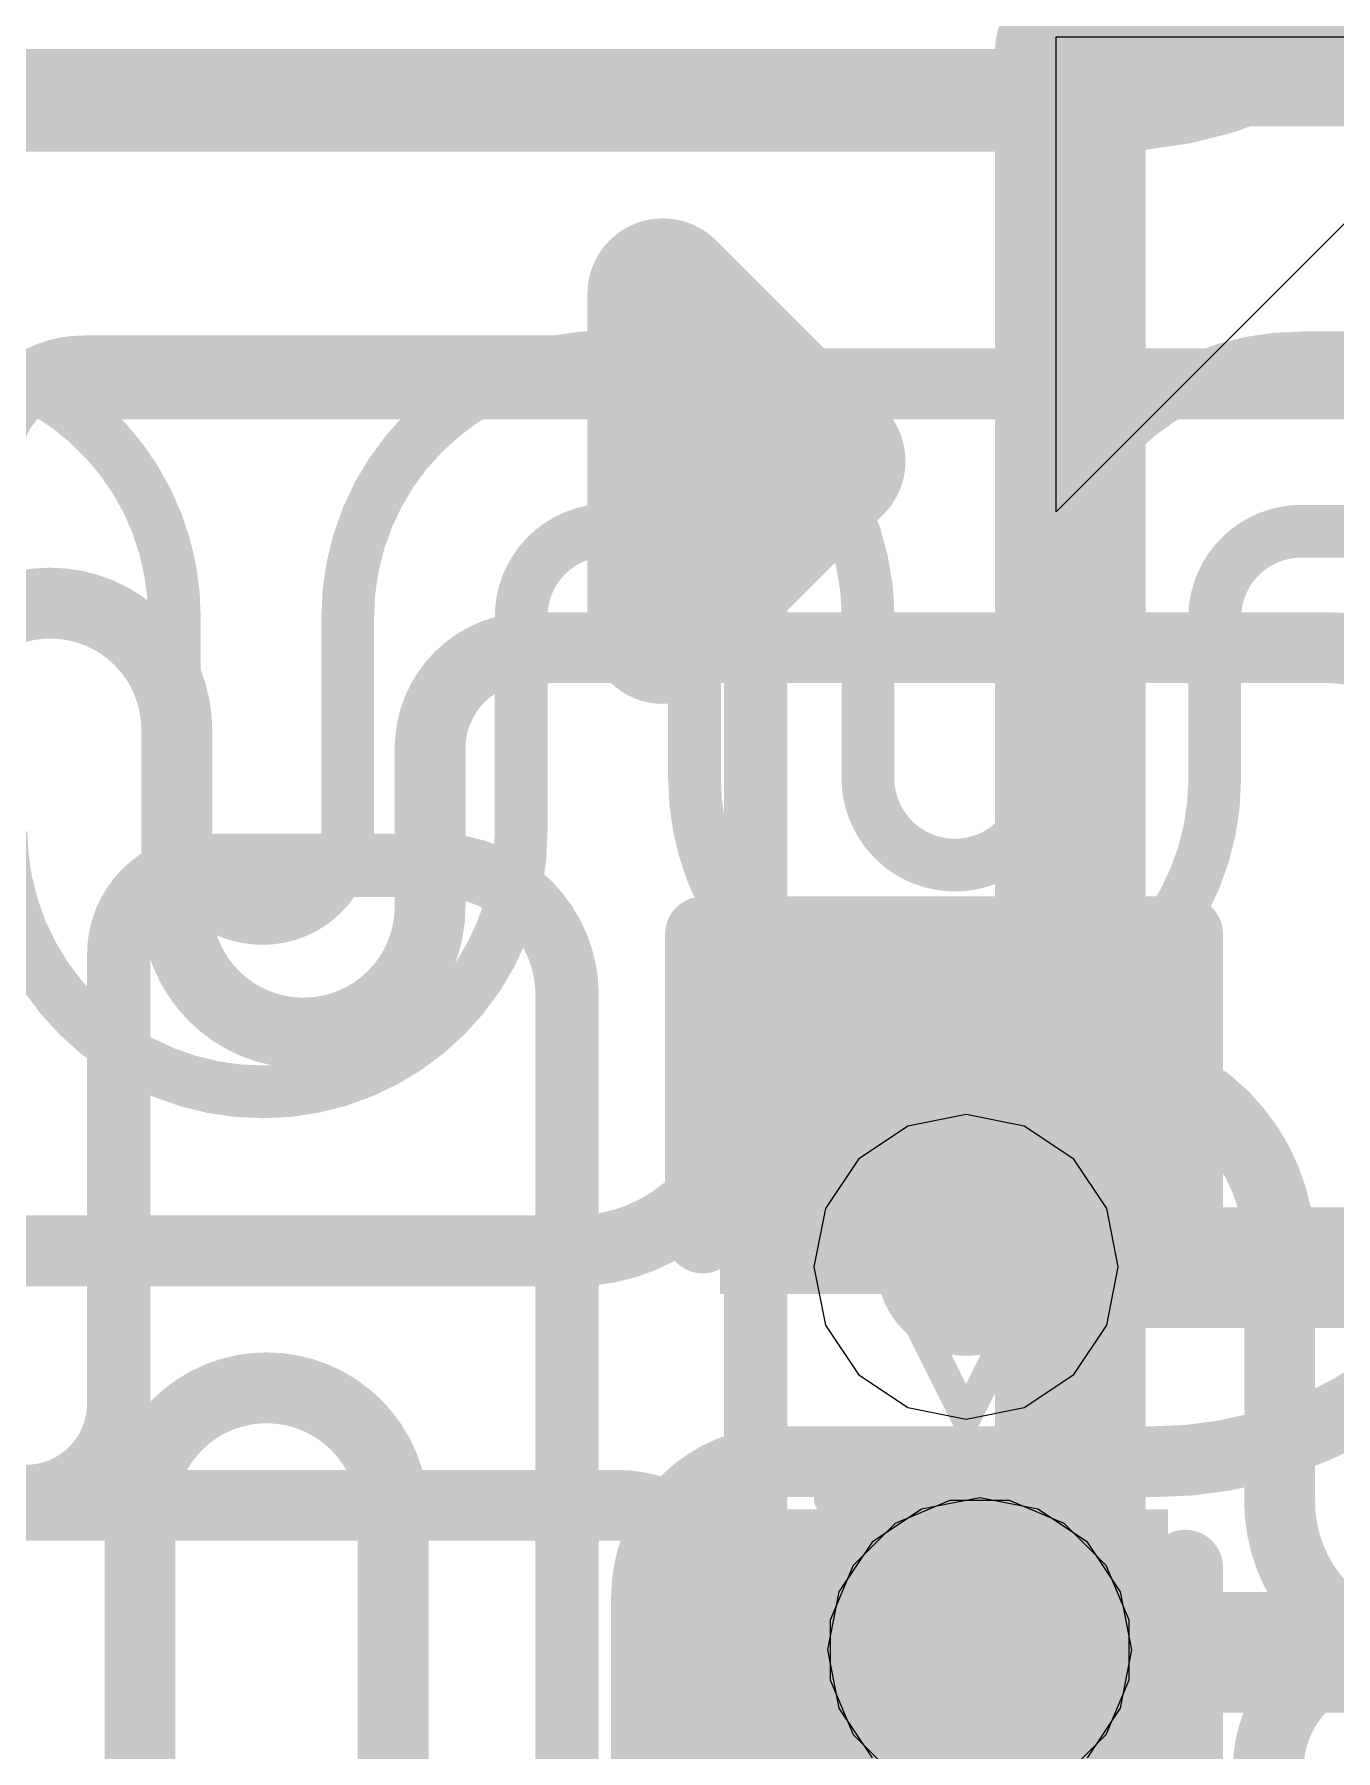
# Model space of a CAD drawing. Header units: inches. Extents: x -6 to 283, y -12 to 154.
# Drawn here: x 66.98 to 69.173, y 13.446 to 16.337 of the extents above; entities that cross this region are included whole.
import ezdxf

# ---------------------------------------------------------------- set-up
doc = ezdxf.new("R2010")
doc.units = ezdxf.units.IN
for name, color, linetype in [('Bottom Layer', 5, 'Continuous'), ('Bottom Overlay', 54, 'Continuous'), ('Bottom Paste', 16, 'Continuous'), ('Bottom Solder', 6, 'Continuous'), ('Drill Drawing', 1, 'Continuous'), ('GND-1', 16, 'Continuous'), ('GND-2', 90, 'Continuous'), ('GND-3', 216, 'Continuous'), ('GND-4', 54, 'Continuous'), ('PWR-1', 156, 'Continuous'), ('PWR-2', 130, 'Continuous'), ('Signal L1', 76, 'Continuous'), ('Signal L2', 6, 'Continuous'), ('Top Layer', 1, 'Continuous'), ('Top Overlay', 2, 'Continuous'), ('Via Holes', 16, 'Continuous')]:
    doc.layers.add(name, color=color, linetype=linetype)

# ---------------------------------------------------------------- blocks, each defined once
blk = doc.blocks.new('C___0402_B_23')
at = {"layer": 'Bottom Layer'}
for points in [[(-0.2413, 0.3175), (-0.2412999999999999, -0.3175), (-0.6985, -0.3175), (-0.6985, 0.3175)], [(0.6985, 0.3175), (0.6985, -0.3175), (0.2413, -0.3175), (0.2412999999999999, 0.3175)]]:
    blk.add_hatch(color=5, dxfattribs=at).paths.add_polyline_path(points)
at = {"layer": 'Bottom Paste'}
for points in [[(-0.2413, 0.3175), (-0.2412999999999999, -0.3175), (-0.6985, -0.3175), (-0.6985, 0.3175)], [(0.6985, 0.3175), (0.6985, -0.3175), (0.2413, -0.3175), (0.2412999999999999, 0.3175)]]:
    blk.add_hatch(color=16, dxfattribs=at).paths.add_polyline_path(points)
at = {"layer": 'Bottom Solder'}
for points in [[(-0.18130012, 0.37749988), (-0.18130012, -0.37749988), (-0.7584998799999999, -0.37749988), (-0.7584998799999999, 0.37749988)], [(0.7584998799999999, 0.37749988), (0.7584998799999999, -0.37749988), (0.18130012, -0.37749988), (0.18130012, 0.37749988)]]:
    blk.add_hatch(color=6, dxfattribs=at).paths.add_polyline_path(points)
at = {"layer": 'Bottom Overlay'}
for points in [[(-0.7874, -0.4064, 0.127, 0.127, 0), (-0.7874, 0.4064, 0.127, 0.127, 0)], [(-0.2794, 0.4064, 0.127, 0.127, 0), (-0.7874, 0.4064, 0.127, 0.127, 0)], [(0.7874, 0.4064, 0.127, 0.127, 0), (0.2794, 0.4064, 0.127, 0.127, 0)], [(0.7874, -0.4064, 0.127, 0.127, 0), (0.7874, 0.4064, 0.127, 0.127, 0)], [(-0.2794, -0.4064, 0.127, 0.127, 0), (-0.7874, -0.4064, 0.127, 0.127, 0)], [(0.7874, -0.4064, 0.127, 0.127, 0), (0.2794, -0.4064, 0.127, 0.127, 0)]]:
    blk.add_lwpolyline(points, format="xyseb", dxfattribs=at)
for points in [[(-0.8191499999999999, 0.4064, 0.0635, 0.0635, 1), (-0.7556499999999999, 0.4064, 0.0635, 0.0635, 1)], [(-0.8191499999999999, 0.4064, 0.0635, 0.0635, 1), (-0.7556499999999999, 0.4064, 0.0635, 0.0635, 1)], [(-0.31115, 0.4064, 0.0635, 0.0635, 1), (-0.24765, 0.4064, 0.0635, 0.0635, 1)], [(0.24765, 0.4064, 0.0635, 0.0635, 1), (0.31115, 0.4064, 0.0635, 0.0635, 1)], [(0.7556499999999999, 0.4064, 0.0635, 0.0635, 1), (0.8191499999999999, 0.4064, 0.0635, 0.0635, 1)], [(0.7556499999999999, 0.4064, 0.0635, 0.0635, 1), (0.8191499999999999, 0.4064, 0.0635, 0.0635, 1)], [(-0.8191499999999999, -0.4064, 0.0635, 0.0635, 1), (-0.7556499999999999, -0.4064, 0.0635, 0.0635, 1)], [(-0.8191499999999999, -0.4064, 0.0635, 0.0635, 1), (-0.7556499999999999, -0.4064, 0.0635, 0.0635, 1)], [(-0.31115, -0.4064, 0.0635, 0.0635, 1), (-0.24765, -0.4064, 0.0635, 0.0635, 1)], [(0.24765, -0.4064, 0.0635, 0.0635, 1), (0.31115, -0.4064, 0.0635, 0.0635, 1)], [(0.7556499999999999, -0.4064, 0.0635, 0.0635, 1), (0.8191499999999999, -0.4064, 0.0635, 0.0635, 1)], [(0.7556499999999999, -0.4064, 0.0635, 0.0635, 1), (0.8191499999999999, -0.4064, 0.0635, 0.0635, 1)]]:
    blk.add_lwpolyline(points, format="xyseb", close=True, dxfattribs=at)
blk = doc.blocks.new('200_WFBGA__10_15__51')
at = {"layer": 'Top Overlay'}
for p, q in [((-5.099989799999999, 6.7999864), (-5.099989799999999, 7.599984799999999)), ((-5.099989799999999, 7.599984799999999), (-4.2999914, 7.599984799999999)), ((-4.2999914, 7.599984799999999), (-5.099989799999999, 6.7999864)), ((-5.099989799999999, 6.7999864), (-5.099989799999999, 6.7999864))]:
    blk.add_line(p, q, dxfattribs=at)
for points in [[(-5.07619, -7.576185, 0.254, 0.254, 0), (-5.07619, 7.576185, 0.254, 0.254, 0)], [(-5.07619, 7.576185, 0.254, 0.254, 0), (5.07619, 7.576185, 0.254, 0.254, 0)], [(-5.76276216, 7.16709006, 0.254, 0.254, 0), (-5.4808628, 6.885188159999999, 0.254, 0.254, 0)], [(-5.76276216, 6.603288799999999, 0.254, 0.254, 0), (-5.4808628, 6.885188159999999, 0.254, 0.254, 0)]]:
    blk.add_lwpolyline(points, format="xyseb", dxfattribs=at)
for points in [[(-5.13969, 7.576185, 0.127, 0.127, 1), (-5.01269, 7.576185, 0.127, 0.127, 1)], [(-5.13969, 7.576185, 0.127, 0.127, 1), (-5.01269, 7.576185, 0.127, 0.127, 1)], [(-5.82626216, 7.16709006, 0.127, 0.127, 1), (-5.69926216, 7.16709006, 0.127, 0.127, 1)], [(-5.5443628, 6.885188159999999, 0.127, 0.127, 1), (-5.417362799999999, 6.885188159999999, 0.127, 0.127, 1)], [(-5.5443628, 6.885188159999999, 0.127, 0.127, 1), (-5.417362799999999, 6.885188159999999, 0.127, 0.127, 1)], [(-5.82626216, 6.603288799999999, 0.127, 0.127, 1), (-5.69926216, 6.603288799999999, 0.127, 0.127, 1)]]:
    blk.add_lwpolyline(points, format="xyseb", close=True, dxfattribs=at)

msp = doc.modelspace()

# ---------------------------------------------------------------- hatches: boundary and pattern name
at = {"layer": 'Bottom Layer'}
h = msp.add_hatch(color=5, dxfattribs=at)
edge = h.paths.add_edge_path()
edge.add_arc((68.54984511999999, 14.26123132), 0.1499997, 0, 360)
h = msp.add_hatch(color=5, dxfattribs=at)
edge = h.paths.add_edge_path()
edge.add_arc((68.57284481999999, 13.61579192), 0.1499997, 0, 360)
at = {"layer": 'GND-1'}
h = msp.add_hatch(color=16, dxfattribs=at)
edge = h.paths.add_edge_path()
edge.add_arc((68.54984511999999, 14.26123132), 0.1499997, 0, 360)
h = msp.add_hatch(color=16, dxfattribs=at)
edge = h.paths.add_edge_path()
edge.add_arc((68.57284481999999, 13.61579192), 0.1499997, 0, 360)
at = {"layer": 'GND-2'}
h = msp.add_hatch(color=90, dxfattribs=at)
edge = h.paths.add_edge_path()
edge.add_arc((68.54984511999999, 14.26123132), 0.1499997, 0, 360)
h = msp.add_hatch(color=90, dxfattribs=at)
edge = h.paths.add_edge_path()
edge.add_arc((68.57284481999999, 13.61579192), 0.1499997, 0, 360)
at = {"layer": 'GND-3'}
h = msp.add_hatch(color=216, dxfattribs=at)
edge = h.paths.add_edge_path()
edge.add_arc((68.54984511999999, 14.26123132), 0.1499997, 0, 360)
h = msp.add_hatch(color=216, dxfattribs=at)
edge = h.paths.add_edge_path()
edge.add_arc((68.57284481999999, 13.61579192), 0.1499997, 0, 360)
at = {"layer": 'GND-4'}
h = msp.add_hatch(color=54, dxfattribs=at)
edge = h.paths.add_edge_path()
edge.add_arc((68.54984511999999, 14.26123132), 0.1499997, 0, 360)
h = msp.add_hatch(color=54, dxfattribs=at)
edge = h.paths.add_edge_path()
edge.add_arc((68.57284481999999, 13.61579192), 0.1499997, 0, 360)
at = {"layer": 'PWR-1'}
h = msp.add_hatch(color=156, dxfattribs=at)
edge = h.paths.add_edge_path()
edge.add_arc((68.54984511999999, 14.26123132), 0.1499997, 0, 360)
h = msp.add_hatch(color=156, dxfattribs=at)
edge = h.paths.add_edge_path()
edge.add_arc((68.57284481999999, 13.61579192), 0.1499997, 0, 360)
at = {"layer": 'PWR-2'}
h = msp.add_hatch(color=130, dxfattribs=at)
edge = h.paths.add_edge_path()
edge.add_arc((68.54984511999999, 14.26123132), 0.1499997, 0, 360)
h = msp.add_hatch(color=130, dxfattribs=at)
edge = h.paths.add_edge_path()
edge.add_arc((68.57284481999999, 13.61579192), 0.1499997, 0, 360)
at = {"layer": 'Signal L1'}
h = msp.add_hatch(color=76, dxfattribs=at)
edge = h.paths.add_edge_path()
edge.add_arc((68.54984511999999, 14.26123132), 0.1499997, 0, 360)
h = msp.add_hatch(color=76, dxfattribs=at)
edge = h.paths.add_edge_path()
edge.add_arc((68.57284481999999, 13.61579192), 0.1499997, 0, 360)
at = {"layer": 'Signal L2'}
h = msp.add_hatch(color=6, dxfattribs=at)
edge = h.paths.add_edge_path()
edge.add_arc((68.54984511999999, 14.26123132), 0.1499997, 0, 360)
h = msp.add_hatch(color=6, dxfattribs=at)
edge = h.paths.add_edge_path()
edge.add_arc((68.57284481999999, 13.61579192), 0.1499997, 0, 360)
at = {"layer": 'Top Layer'}
h = msp.add_hatch(color=1, dxfattribs=at)
edge = h.paths.add_edge_path()
edge.add_arc((68.54984511999999, 14.26123132), 0.1499997, 0, 360)
h = msp.add_hatch(color=1, dxfattribs=at)
edge = h.paths.add_edge_path()
edge.add_arc((68.57284481999999, 13.61579192), 0.1499997, 0, 360)
at = {"layer": 'Via Holes'}
h = msp.add_hatch(color=7, dxfattribs=at)
edge = h.paths.add_edge_path()
edge.add_arc((68.54984511999999, 14.26123132), 0.07499858, 0, 360)
h = msp.add_hatch(color=7, dxfattribs=at)
edge = h.paths.add_edge_path()
edge.add_arc((68.57284481999999, 13.61579192), 0.07499858, 0, 360)

# ---------------------------------------------------------------- linework, layer by layer
at = {"layer": 'Drill Drawing'}
for points in [[(68.29584512, 14.51523132, 0.0508, 0.0508, 0), (68.80384511999999, 14.51523132, 0.0508, 0.0508, 0)], [(68.29584512, 14.51523132, 0.0508, 0.0508, 0), (68.54984511999999, 14.00723132, 0.0508, 0.0508, 0)], [(68.54984511999999, 14.00723132, 0.0508, 0.0508, 0), (68.80384511999999, 14.51523132, 0.0508, 0.0508, 0)], [(68.31884482, 13.86979192, 0.0508, 0.0508, 0), (68.82684481999999, 13.86979192, 0.0508, 0.0508, 0)], [(68.31884482, 13.86979192, 0.0508, 0.0508, 0), (68.57284481999999, 13.36179192, 0.0508, 0.0508, 0)], [(68.57284481999999, 13.36179192, 0.0508, 0.0508, 0), (68.82684481999999, 13.86979192, 0.0508, 0.0508, 0)]]:
    msp.add_lwpolyline(points, format="xyseb", dxfattribs=at)
for points in [[(68.28314511999999, 14.51523132, 0.0254, 0.0254, 1), (68.30854512, 14.51523132, 0.0254, 0.0254, 1)], [(68.28314511999999, 14.51523132, 0.0254, 0.0254, 1), (68.30854512, 14.51523132, 0.0254, 0.0254, 1)], [(68.79114512, 14.51523132, 0.0254, 0.0254, 1), (68.81654512, 14.51523132, 0.0254, 0.0254, 1)], [(68.79114512, 14.51523132, 0.0254, 0.0254, 1), (68.81654512, 14.51523132, 0.0254, 0.0254, 1)], [(68.53714511999999, 14.00723132, 0.0254, 0.0254, 1), (68.56254512, 14.00723132, 0.0254, 0.0254, 1)], [(68.53714511999999, 14.00723132, 0.0254, 0.0254, 1), (68.56254512, 14.00723132, 0.0254, 0.0254, 1)], [(68.30614481999999, 13.86979192, 0.0254, 0.0254, 1), (68.33154482, 13.86979192, 0.0254, 0.0254, 1)], [(68.30614481999999, 13.86979192, 0.0254, 0.0254, 1), (68.33154482, 13.86979192, 0.0254, 0.0254, 1)], [(68.81414482, 13.86979192, 0.0254, 0.0254, 1), (68.83954482, 13.86979192, 0.0254, 0.0254, 1)], [(68.81414482, 13.86979192, 0.0254, 0.0254, 1), (68.83954482, 13.86979192, 0.0254, 0.0254, 1)]]:
    msp.add_lwpolyline(points, format="xyseb", close=True, dxfattribs=at)
at = {"layer": 'GND-1'}
for p, q in [((68.5227992, 13.86739162), (68.43032542, 13.82908842)), ((68.62289044, 13.86739162), (68.5227992, 13.86739162)), ((68.71536422, 13.82908842), (68.62289044, 13.86739162)), ((68.43032542, 13.82908842), (68.35954832, 13.75831132)), ((68.78614132, 13.75831132), (68.71536422, 13.82908842)), ((68.35954832, 13.75831132), (68.32124512, 13.66583754)), ((68.82444452, 13.66583754), (68.78614132, 13.75831132)), ((68.32124512, 13.66583754), (68.32124512, 13.5657463)), ((68.82444452, 13.5657463), (68.82444452, 13.66583754)), ((68.32124512, 13.5657463), (68.35954832, 13.47327252)), ((68.78614132, 13.47327252), (68.82444452, 13.5657463)), ((68.35954832, 13.47327252), (68.43032542, 13.40249542)), ((68.71536422, 13.40249542), (68.78614132, 13.47327252))]:
    msp.add_line(p, q, dxfattribs=at)
at = {"layer": 'GND-2'}
for p, q in [((68.5227992, 13.86739162), (68.43032542, 13.82908842)), ((68.62289044, 13.86739162), (68.5227992, 13.86739162)), ((68.71536422, 13.82908842), (68.62289044, 13.86739162)), ((68.43032542, 13.82908842), (68.35954832, 13.75831132)), ((68.78614132, 13.75831132), (68.71536422, 13.82908842)), ((68.35954832, 13.75831132), (68.32124512, 13.66583754)), ((68.82444452, 13.66583754), (68.78614132, 13.75831132)), ((68.32124512, 13.66583754), (68.32124512, 13.5657463)), ((68.82444452, 13.5657463), (68.82444452, 13.66583754)), ((68.32124512, 13.5657463), (68.35954832, 13.47327252)), ((68.78614132, 13.47327252), (68.82444452, 13.5657463)), ((68.35954832, 13.47327252), (68.43032542, 13.40249542)), ((68.71536422, 13.40249542), (68.78614132, 13.47327252))]:
    msp.add_line(p, q, dxfattribs=at)
at = {"layer": 'GND-3'}
for p, q in [((68.5227992, 13.86739162), (68.43032542, 13.82908842)), ((68.62289044, 13.86739162), (68.5227992, 13.86739162)), ((68.71536422, 13.82908842), (68.62289044, 13.86739162)), ((68.43032542, 13.82908842), (68.35954832, 13.75831132)), ((68.78614132, 13.75831132), (68.71536422, 13.82908842)), ((68.35954832, 13.75831132), (68.32124512, 13.66583754)), ((68.82444452, 13.66583754), (68.78614132, 13.75831132)), ((68.32124512, 13.66583754), (68.32124512, 13.5657463)), ((68.82444452, 13.5657463), (68.82444452, 13.66583754)), ((68.32124512, 13.5657463), (68.35954832, 13.47327252)), ((68.78614132, 13.47327252), (68.82444452, 13.5657463)), ((68.35954832, 13.47327252), (68.43032542, 13.40249542)), ((68.71536422, 13.40249542), (68.78614132, 13.47327252))]:
    msp.add_line(p, q, dxfattribs=at)
at = {"layer": 'GND-4'}
for p, q in [((68.5227992, 13.86739162), (68.43032542, 13.82908842)), ((68.62289044, 13.86739162), (68.5227992, 13.86739162)), ((68.71536422, 13.82908842), (68.62289044, 13.86739162)), ((68.43032542, 13.82908842), (68.35954832, 13.75831132)), ((68.78614132, 13.75831132), (68.71536422, 13.82908842)), ((68.35954832, 13.75831132), (68.32124512, 13.66583754)), ((68.82444452, 13.66583754), (68.78614132, 13.75831132)), ((68.32124512, 13.66583754), (68.32124512, 13.5657463)), ((68.82444452, 13.5657463), (68.82444452, 13.66583754)), ((68.32124512, 13.5657463), (68.35954832, 13.47327252)), ((68.78614132, 13.47327252), (68.82444452, 13.5657463)), ((68.35954832, 13.47327252), (68.43032542, 13.40249542)), ((68.71536422, 13.40249542), (68.78614132, 13.47327252))]:
    msp.add_line(p, q, dxfattribs=at)
at = {"layer": 'PWR-1'}
for p, q in [((68.54984511999999, 14.51776116), (68.45167665999999, 14.49823364)), ((68.64801358, 14.49823364), (68.54984511999999, 14.51776116)), ((68.45167665999999, 14.49823364), (68.36845102, 14.44262542)), ((68.73123922, 14.44262542), (68.64801358, 14.49823364)), ((68.36845102, 14.44262542), (68.3128428, 14.35939978)), ((68.78684744, 14.35939978), (68.73123922, 14.44262542)), ((68.3128428, 14.35939978), (68.29331528, 14.26123132)), ((68.80637496, 14.26123132), (68.78684744, 14.35939978)), ((68.29331528, 14.26123132), (68.3128428, 14.16306286)), ((68.78684744, 14.16306286), (68.80637496, 14.26123132)), ((68.3128428, 14.16306286), (68.36845102, 14.07983722)), ((68.73123922, 14.07983722), (68.78684744, 14.16306286)), ((68.36845102, 14.07983722), (68.45167665999999, 14.024229)), ((68.64801358, 14.024229), (68.73123922, 14.07983722)), ((68.45167665999999, 14.024229), (68.54984511999999, 14.00470148)), ((68.54984511999999, 14.00470148), (68.64801358, 14.024229)), ((68.47467635999999, 13.85279424), (68.39145072, 13.79718602)), ((68.57284481999999, 13.87232176), (68.47467635999999, 13.85279424)), ((68.67101328, 13.85279424), (68.57284481999999, 13.87232176)), ((68.75423892, 13.79718602), (68.67101328, 13.85279424)), ((68.39145072, 13.79718602), (68.3358425, 13.71396038)), ((68.80984714, 13.71396038), (68.75423892, 13.79718602)), ((68.3358425, 13.71396038), (68.31631498, 13.61579192)), ((68.82937466, 13.61579192), (68.80984714, 13.71396038)), ((68.31631498, 13.61579192), (68.3358425, 13.51762346)), ((68.80984714, 13.51762346), (68.82937466, 13.61579192)), ((68.3358425, 13.51762346), (68.39145072, 13.43439782)), ((68.75423892, 13.43439782), (68.80984714, 13.51762346))]:
    msp.add_line(p, q, dxfattribs=at)
at = {"layer": 'PWR-2'}
for p, q in [((68.54984511999999, 14.51776116), (68.45167665999999, 14.49823364)), ((68.64801358, 14.49823364), (68.54984511999999, 14.51776116)), ((68.45167665999999, 14.49823364), (68.36845102, 14.44262542)), ((68.73123922, 14.44262542), (68.64801358, 14.49823364)), ((68.36845102, 14.44262542), (68.3128428, 14.35939978)), ((68.78684744, 14.35939978), (68.73123922, 14.44262542)), ((68.3128428, 14.35939978), (68.29331528, 14.26123132)), ((68.80637496, 14.26123132), (68.78684744, 14.35939978)), ((68.29331528, 14.26123132), (68.3128428, 14.16306286)), ((68.78684744, 14.16306286), (68.80637496, 14.26123132)), ((68.3128428, 14.16306286), (68.36845102, 14.07983722)), ((68.73123922, 14.07983722), (68.78684744, 14.16306286)), ((68.36845102, 14.07983722), (68.45167665999999, 14.024229)), ((68.64801358, 14.024229), (68.73123922, 14.07983722)), ((68.45167665999999, 14.024229), (68.54984511999999, 14.00470148)), ((68.54984511999999, 14.00470148), (68.64801358, 14.024229))]:
    msp.add_line(p, q, dxfattribs=at)
at = {"layer": 'Signal L1'}
for points in [[(66.7779843, 15.7943677, 0.08889999999999999, 0.08889999999999999, -0.4142135623730951), (67.21613176, 15.35622024, 0.08889999999999999, 0.08889999999999999, 0)], [(67.50822921999999, 15.35622024, 0.08889999999999999, 0.08889999999999999, -0.4142135623730951), (67.94637668, 15.7943677, 0.08889999999999999, 0.08889999999999999, 0)], [(67.94637668, 15.7943677, 0.08889999999999999, 0.08889999999999999, 0), (67.94637922, 15.7943677, 0.08889999999999999, 0.08889999999999999, 0)], [(67.94637922, 15.7943677, 0.08889999999999999, 0.08889999999999999, -0.3794560959771772), (68.38136946, 15.4087195, 0.08889999999999999, 0.08889999999999999, 0)], [(68.68005821999999, 15.40895826, 0.08889999999999999, 0.08889999999999999, -0.3779802838747051), (69.1147716, 15.7923611, 0.08889999999999999, 0.08889999999999999, 0)], [(69.1147716, 15.7923611, 0.08889999999999999, 0.08889999999999999, 0), (69.58513388, 15.7923611, 0.08889999999999999, 0.08889999999999999, 0)], [(67.80032922, 15.35622024, 0.08889999999999999, 0.08889999999999999, -0.4142135623730951), (67.94637668, 15.5022677, 0.08889999999999999, 0.08889999999999999, 0)], [(67.94637668, 15.5022677, 0.08889999999999999, 0.08889999999999999, 0), (67.94637922, 15.5022677, 0.08889999999999999, 0.08889999999999999, 0)], [(67.94637922, 15.5022677, 0.08889999999999999, 0.08889999999999999, -0.3794585934418681), (68.09137512, 15.3737183, 0.08889999999999999, 0.08889999999999999, 0)], [(68.96986967999999, 15.37245846, 0.08889999999999999, 0.08889999999999999, -0.2704348136034744), (69.05937166, 15.48934164, 0.08889999999999999, 0.08889999999999999, 0)], [(69.05937166, 15.48934164, 0.08889999999999999, 0.08889999999999999, -0.09757249841194042), (69.11476905999999, 15.50025602, 0.08889999999999999, 0.08889999999999999, 0)], [(69.11476905999999, 15.50025602, 0.08889999999999999, 0.08889999999999999, 0), (69.23376298, 15.50025602, 0.08889999999999999, 0.08889999999999999, 0)], [(68.38136946, 15.40871696, 0.08889999999999999, 0.08889999999999999, -0.0005651670927285761), (68.38140756, 15.4083893, 0.08889999999999999, 0.08889999999999999, 0)], [(68.38140756, 15.4083893, 0.08889999999999999, 0.08889999999999999, -0.0166281579225757), (68.38362244, 15.38315186, 0.08889999999999999, 0.08889999999999999, 0)], [(68.67777222, 15.38479016, 0.08889999999999999, 0.08889999999999999, -0.01593282063805416), (68.68005314, 15.40895826, 0.08889999999999999, 0.08889999999999999, 0)], [(68.09137258, 15.37371576, 0.08889999999999999, 0.08889999999999999, -0.01810830934603164), (68.0919517, 15.3673048, 0.08889999999999999, 0.08889999999999999, 0)], [(68.09194916, 15.3673048, 0.08889999999999999, 0.08889999999999999, 0), (68.09232254, 15.3604468, 0.08889999999999999, 0.08889999999999999, 0)], [(68.3836199, 15.38314932, 0.08889999999999999, 0.08889999999999999, 0), (68.38389168, 15.3781252, 0.08889999999999999, 0.08889999999999999, 0)], [(68.38389422, 15.3781252, 0.08889999999999999, 0.08889999999999999, -0.01438400683741753), (68.38452414, 15.3562177, 0.08889999999999999, 0.08889999999999999, 0)], [(68.67672574, 15.35612626, 0.08889999999999999, 0.08889999999999999, -0.01571827745278037), (68.67747757999999, 15.38006322, 0.08889999999999999, 0.08889999999999999, 0)], [(68.67747757999999, 15.38006322, 0.08889999999999999, 0.08889999999999999, 0), (68.67776968, 15.38479016, 0.08889999999999999, 0.08889999999999999, 0)], [(68.96900099999999, 15.36171426, 0.08889999999999999, 0.08889999999999999, 0), (68.96930579999999, 15.36664186, 0.08889999999999999, 0.08889999999999999, 0)], [(68.96930834, 15.36664186, 0.08889999999999999, 0.08889999999999999, -0.01426159476818033), (68.96977061999999, 15.37169138, 0.08889999999999999, 0.08889999999999999, 0)], [(68.96986713999999, 15.37245846, 0.08889999999999999, 0.08889999999999999, -0.001323961259400414), (68.96977061999999, 15.37169138, 0.08889999999999999, 0.08889999999999999, 0)], [(67.21613176, 15.27625342, 0.08889999999999999, 0.08889999999999999, 0), (67.21613176, 15.35622024, 0.08889999999999999, 0.08889999999999999, 0)], [(67.50822921999999, 14.99132892, 0.08889999999999999, 0.08889999999999999, 0), (67.50822921999999, 15.35622024, 0.08889999999999999, 0.08889999999999999, 0)], [(67.80032922, 14.99132892, 0.08889999999999999, 0.08889999999999999, 0), (67.80032922, 15.35622024, 0.08889999999999999, 0.08889999999999999, 0)], [(68.09232254, 15.3604468, 0.08889999999999999, 0.08889999999999999, -0.01189090012118315), (68.09242413999999, 15.35622024, 0.08889999999999999, 0.08889999999999999, 0)], [(68.0924216, 15.08445802, 0.08889999999999999, 0.08889999999999999, 0), (68.09242413999999, 15.35622024, 0.08889999999999999, 0.08889999999999999, 0)], [(68.3845216, 15.08460026, 0.08889999999999999, 0.08889999999999999, 0), (68.3845216, 15.3562177, 0.08889999999999999, 0.08889999999999999, 0)], [(68.67672066, 15.08249968, 0.08889999999999999, 0.08889999999999999, 0), (68.67672574, 15.35612626, 0.08889999999999999, 0.08889999999999999, 0)], [(68.96881812, 15.08169196, 0.08889999999999999, 0.08889999999999999, 0), (68.96882574, 15.35612626, 0.08889999999999999, 0.08889999999999999, 0)], [(68.96882574, 15.35612626, 0.08889999999999999, 0.08889999999999999, -0.0157258533578328), (68.96900099999999, 15.36171426, 0.08889999999999999, 0.08889999999999999, 0)], [(67.21612922, 15.2134062, 0.08889999999999999, 0.08889999999999999, 0), (67.21613176, 15.2762458, 0.08889999999999999, 0.08889999999999999, 0)], [(67.21612667999999, 14.99556056, 0.08889999999999999, 0.08889999999999999, 0), (67.21612667999999, 15.2134062, 0.08889999999999999, 0.08889999999999999, 0)], [(67.21612667999999, 15.2134062, 0.08889999999999999, 0.08889999999999999, 0), (67.21612922, 15.2134062, 0.08889999999999999, 0.08889999999999999, 0)], [(68.53333511999999, 14.64573906, 0.08889999999999999, 0.08889999999999999, -0.4152917394576129), (68.0924216, 15.08445802, 0.08889999999999999, 0.08889999999999999, 0)], [(68.5320321, 14.93783398, 0.08889999999999999, 0.08889999999999999, -0.4151202918377266), (68.3845216, 15.08460026, 0.08889999999999999, 0.08889999999999999, 0)], [(68.67672066, 15.08249968, 0.08889999999999999, 0.08889999999999999, -0.4114932975357171), (68.5320321, 14.93783652, 0.08889999999999999, 0.08889999999999999, 0)], [(68.96882065999999, 15.08169196, 0.08889999999999999, 0.08889999999999999, -0.4118974881486494), (68.53333511999999, 14.64573906, 0.08889999999999999, 0.08889999999999999, 0)], [(67.36617464, 14.55588402, 0.08889999999999999, 0.08889999999999999, -0.4136332476461234), (66.92402668, 14.99467156, 0.08889999999999999, 0.08889999999999999, 0)], [(67.21612667999999, 14.99555802, 0.08889999999999999, 0.08889999999999999, 0), (67.21612667999999, 14.99556056, 0.08889999999999999, 0.08889999999999999, 0)], [(67.36531612, 14.84798148, 0.08889999999999999, 0.08889999999999999, -0.4125497205692377), (67.21612667999999, 14.99555802, 0.08889999999999999, 0.08889999999999999, 0)], [(67.50822921999999, 14.99132892, 0.08889999999999999, 0.08889999999999999, -0.4133263824362432), (67.36531612, 14.84798148, 0.08889999999999999, 0.08889999999999999, 0)], [(67.80032922, 14.99132892, 0.08889999999999999, 0.08889999999999999, -0.4133442209513143), (67.36617464, 14.55588402, 0.08889999999999999, 0.08889999999999999, 0)], [(69.33833732, 14.12752572, 0.11938, 0.11938, -0.198912367379658), (68.86888182, 13.93307094, 0.11938, 0.11938, 0)], [(67.15820706, 13.8440287, 0.11938, 0.11938, -0.9999999999999999), (67.58492706, 13.8440287, 0.11938, 0.11938, 0)], [(68.01164706, 13.70621338, 0.11938, 0.11938, -0.4142135623730951), (68.23850462, 13.93307094, 0.11938, 0.11938, 0)], [(68.23850462, 13.93307094, 0.11938, 0.11938, 0), (68.86888182, 13.93307094, 0.11938, 0.11938, 0)], [(67.15820706, 13.2827395, 0.11938, 0.11938, 0), (67.15820706, 13.8440287, 0.11938, 0.11938, 0)], [(67.58492706, 13.2827395, 0.11938, 0.11938, 0), (67.58492706, 13.8440287, 0.11938, 0.11938, 0)], [(68.01164706, 13.2827395, 0.11938, 0.11938, 0), (68.01164706, 13.70621338, 0.11938, 0.11938, 0)], [(69.05925735999999, 13.41726044, 0.11938, 0.11938, -0.4142135623730951), (69.253989, 13.61199208, 0.11938, 0.11938, 0)], [(69.05925735999999, 12.14665084, 0.11938, 0.11938, 0), (69.05925735999999, 13.41726044, 0.11938, 0.11938, 0)]]:
    msp.add_lwpolyline(points, format="xyseb", dxfattribs=at)
for points in [[(67.92415168, 15.7943677, 0.04445, 0.04445, 1), (67.96860168, 15.7943677, 0.04445, 0.04445, 1)], [(67.92415168, 15.7943677, 0.04445, 0.04445, 1), (67.96860168, 15.7943677, 0.04445, 0.04445, 1)], [(67.92415421999999, 15.7943677, 0.04445, 0.04445, 1), (67.96860421999999, 15.7943677, 0.04445, 0.04445, 1)], [(67.92415421999999, 15.7943677, 0.04445, 0.04445, 1), (67.96860421999999, 15.7943677, 0.04445, 0.04445, 1)], [(69.09254659999999, 15.7923611, 0.04445, 0.04445, 1), (69.13699659999999, 15.7923611, 0.04445, 0.04445, 1)], [(69.09254659999999, 15.7923611, 0.04445, 0.04445, 1), (69.13699659999999, 15.7923611, 0.04445, 0.04445, 1)], [(67.92415168, 15.5022677, 0.04445, 0.04445, 1), (67.96860168, 15.5022677, 0.04445, 0.04445, 1)], [(67.92415168, 15.5022677, 0.04445, 0.04445, 1), (67.96860168, 15.5022677, 0.04445, 0.04445, 1)], [(67.92415421999999, 15.5022677, 0.04445, 0.04445, 1), (67.96860421999999, 15.5022677, 0.04445, 0.04445, 1)], [(67.92415421999999, 15.5022677, 0.04445, 0.04445, 1), (67.96860421999999, 15.5022677, 0.04445, 0.04445, 1)], [(69.03714665999999, 15.48934164, 0.04445, 0.04445, 1), (69.08159666, 15.48934164, 0.04445, 0.04445, 1)], [(69.03714665999999, 15.48934164, 0.04445, 0.04445, 1), (69.08159666, 15.48934164, 0.04445, 0.04445, 1)], [(69.09254406, 15.50025602, 0.04445, 0.04445, 1), (69.13699405999999, 15.50025602, 0.04445, 0.04445, 1)], [(69.09254406, 15.50025602, 0.04445, 0.04445, 1), (69.13699405999999, 15.50025602, 0.04445, 0.04445, 1)], [(68.35914446, 15.4087195, 0.04445, 0.04445, 1), (68.40359446, 15.4087195, 0.04445, 0.04445, 1)], [(68.35914446, 15.40871696, 0.04445, 0.04445, 1), (68.40359446, 15.40871696, 0.04445, 0.04445, 1)], [(68.35918256000001, 15.4083893, 0.04445, 0.04445, 1), (68.40363256, 15.4083893, 0.04445, 0.04445, 1)], [(68.35918256000001, 15.4083893, 0.04445, 0.04445, 1), (68.40363256, 15.4083893, 0.04445, 0.04445, 1)], [(68.65782814, 15.40895826, 0.04445, 0.04445, 1), (68.70227814, 15.40895826, 0.04445, 0.04445, 1)], [(68.65783321999999, 15.40895826, 0.04445, 0.04445, 1), (68.70228321999998, 15.40895826, 0.04445, 0.04445, 1)], [(68.06914757999999, 15.37371576, 0.04445, 0.04445, 1), (68.11359757999999, 15.37371576, 0.04445, 0.04445, 1)], [(68.06915011999999, 15.3737183, 0.04445, 0.04445, 1), (68.11360011999999, 15.3737183, 0.04445, 0.04445, 1)], [(68.06972415999999, 15.3673048, 0.04445, 0.04445, 1), (68.11417416, 15.3673048, 0.04445, 0.04445, 1)], [(68.0697267, 15.3673048, 0.04445, 0.04445, 1), (68.1141767, 15.3673048, 0.04445, 0.04445, 1)], [(68.36139490000001, 15.38314932, 0.04445, 0.04445, 1), (68.4058449, 15.38314932, 0.04445, 0.04445, 1)], [(68.36139743999999, 15.38315186, 0.04445, 0.04445, 1), (68.40584744, 15.38315186, 0.04445, 0.04445, 1)], [(68.36166668, 15.3781252, 0.04445, 0.04445, 1), (68.40611668, 15.3781252, 0.04445, 0.04445, 1)], [(68.36166922, 15.3781252, 0.04445, 0.04445, 1), (68.40611922, 15.3781252, 0.04445, 0.04445, 1)], [(68.65525258, 15.38006322, 0.04445, 0.04445, 1), (68.69970258, 15.38006322, 0.04445, 0.04445, 1)], [(68.65525258, 15.38006322, 0.04445, 0.04445, 1), (68.69970258, 15.38006322, 0.04445, 0.04445, 1)], [(68.65554467999999, 15.38479016, 0.04445, 0.04445, 1), (68.69999467999999, 15.38479016, 0.04445, 0.04445, 1)], [(68.65554722, 15.38479016, 0.04445, 0.04445, 1), (68.69999722, 15.38479016, 0.04445, 0.04445, 1)], [(68.9470808, 15.36664186, 0.04445, 0.04445, 1), (68.99153079999999, 15.36664186, 0.04445, 0.04445, 1)], [(68.94708333999999, 15.36664186, 0.04445, 0.04445, 1), (68.99153333999999, 15.36664186, 0.04445, 0.04445, 1)], [(68.94754562, 15.37169138, 0.04445, 0.04445, 1), (68.99199562, 15.37169138, 0.04445, 0.04445, 1)], [(68.94754562, 15.37169138, 0.04445, 0.04445, 1), (68.99199562, 15.37169138, 0.04445, 0.04445, 1)], [(68.94764214, 15.37245846, 0.04445, 0.04445, 1), (68.99209214, 15.37245846, 0.04445, 0.04445, 1)], [(68.94764468, 15.37245846, 0.04445, 0.04445, 1), (68.99209468, 15.37245846, 0.04445, 0.04445, 1)], [(67.19390675999999, 15.35622024, 0.04445, 0.04445, 1), (67.23835676, 15.35622024, 0.04445, 0.04445, 1)], [(67.19390675999999, 15.35622024, 0.04445, 0.04445, 1), (67.23835676, 15.35622024, 0.04445, 0.04445, 1)], [(67.48600422, 15.35622024, 0.04445, 0.04445, 1), (67.53045422, 15.35622024, 0.04445, 0.04445, 1)], [(67.48600422, 15.35622024, 0.04445, 0.04445, 1), (67.53045422, 15.35622024, 0.04445, 0.04445, 1)], [(67.77810422, 15.35622024, 0.04445, 0.04445, 1), (67.82255422, 15.35622024, 0.04445, 0.04445, 1)], [(67.77810422, 15.35622024, 0.04445, 0.04445, 1), (67.82255422, 15.35622024, 0.04445, 0.04445, 1)], [(68.07009754, 15.3604468, 0.04445, 0.04445, 1), (68.11454754, 15.3604468, 0.04445, 0.04445, 1)], [(68.07009754, 15.3604468, 0.04445, 0.04445, 1), (68.11454754, 15.3604468, 0.04445, 0.04445, 1)], [(68.07019913999999, 15.35622024, 0.04445, 0.04445, 1), (68.11464914, 15.35622024, 0.04445, 0.04445, 1)], [(68.07019913999999, 15.35622024, 0.04445, 0.04445, 1), (68.11464914, 15.35622024, 0.04445, 0.04445, 1)], [(68.3622966, 15.3562177, 0.04445, 0.04445, 1), (68.4067466, 15.3562177, 0.04445, 0.04445, 1)], [(68.36229914, 15.3562177, 0.04445, 0.04445, 1), (68.40674914, 15.3562177, 0.04445, 0.04445, 1)], [(68.65450074, 15.35612626, 0.04445, 0.04445, 1), (68.69895074, 15.35612626, 0.04445, 0.04445, 1)], [(68.65450074, 15.35612626, 0.04445, 0.04445, 1), (68.69895074, 15.35612626, 0.04445, 0.04445, 1)], [(68.94660074, 15.35612626, 0.04445, 0.04445, 1), (68.99105073999999, 15.35612626, 0.04445, 0.04445, 1)], [(68.94660074, 15.35612626, 0.04445, 0.04445, 1), (68.99105073999999, 15.35612626, 0.04445, 0.04445, 1)], [(68.946776, 15.36171426, 0.04445, 0.04445, 1), (68.991226, 15.36171426, 0.04445, 0.04445, 1)], [(68.946776, 15.36171426, 0.04445, 0.04445, 1), (68.991226, 15.36171426, 0.04445, 0.04445, 1)], [(67.19390675999999, 15.27625342, 0.04445, 0.04445, 1), (67.23835676, 15.27625342, 0.04445, 0.04445, 1)], [(67.19390675999999, 15.2762458, 0.04445, 0.04445, 1), (67.23835676, 15.2762458, 0.04445, 0.04445, 1)], [(67.19390168, 15.2134062, 0.04445, 0.04445, 1), (67.23835168, 15.2134062, 0.04445, 0.04445, 1)], [(67.19390168, 15.2134062, 0.04445, 0.04445, 1), (67.23835168, 15.2134062, 0.04445, 0.04445, 1)], [(67.19390422, 15.2134062, 0.04445, 0.04445, 1), (67.23835421999999, 15.2134062, 0.04445, 0.04445, 1)], [(67.19390422, 15.2134062, 0.04445, 0.04445, 1), (67.23835421999999, 15.2134062, 0.04445, 0.04445, 1)], [(68.0701966, 15.08445802, 0.04445, 0.04445, 1), (68.1146466, 15.08445802, 0.04445, 0.04445, 1)], [(68.0701966, 15.08445802, 0.04445, 0.04445, 1), (68.1146466, 15.08445802, 0.04445, 0.04445, 1)], [(68.3622966, 15.08460026, 0.04445, 0.04445, 1), (68.4067466, 15.08460026, 0.04445, 0.04445, 1)], [(68.3622966, 15.08460026, 0.04445, 0.04445, 1), (68.4067466, 15.08460026, 0.04445, 0.04445, 1)], [(68.65449566, 15.08249968, 0.04445, 0.04445, 1), (68.69894565999999, 15.08249968, 0.04445, 0.04445, 1)], [(68.65449566, 15.08249968, 0.04445, 0.04445, 1), (68.69894565999999, 15.08249968, 0.04445, 0.04445, 1)], [(68.94659311999999, 15.08169196, 0.04445, 0.04445, 1), (68.99104312, 15.08169196, 0.04445, 0.04445, 1)], [(68.94659565999999, 15.08169196, 0.04445, 0.04445, 1), (68.99104566, 15.08169196, 0.04445, 0.04445, 1)], [(67.19390168, 14.99556056, 0.04445, 0.04445, 1), (67.23835168, 14.99556056, 0.04445, 0.04445, 1)], [(67.19390168, 14.99556056, 0.04445, 0.04445, 1), (67.23835168, 14.99556056, 0.04445, 0.04445, 1)], [(67.19390168, 14.99555802, 0.04445, 0.04445, 1), (67.23835168, 14.99555802, 0.04445, 0.04445, 1)], [(67.19390168, 14.99555802, 0.04445, 0.04445, 1), (67.23835168, 14.99555802, 0.04445, 0.04445, 1)], [(67.48600422, 14.99132892, 0.04445, 0.04445, 1), (67.53045422, 14.99132892, 0.04445, 0.04445, 1)], [(67.48600422, 14.99132892, 0.04445, 0.04445, 1), (67.53045422, 14.99132892, 0.04445, 0.04445, 1)], [(67.77810422, 14.99132892, 0.04445, 0.04445, 1), (67.82255422, 14.99132892, 0.04445, 0.04445, 1)], [(67.77810422, 14.99132892, 0.04445, 0.04445, 1), (67.82255422, 14.99132892, 0.04445, 0.04445, 1)], [(68.50980709999999, 14.93783652, 0.04445, 0.04445, 1), (68.5542571, 14.93783652, 0.04445, 0.04445, 1)], [(68.50980709999999, 14.93783398, 0.04445, 0.04445, 1), (68.5542571, 14.93783398, 0.04445, 0.04445, 1)], [(67.34309112, 14.84798148, 0.04445, 0.04445, 1), (67.38754112, 14.84798148, 0.04445, 0.04445, 1)], [(67.34309112, 14.84798148, 0.04445, 0.04445, 1), (67.38754112, 14.84798148, 0.04445, 0.04445, 1)], [(68.51111012, 14.64573906, 0.04445, 0.04445, 1), (68.55556012, 14.64573906, 0.04445, 0.04445, 1)], [(68.51111012, 14.64573906, 0.04445, 0.04445, 1), (68.55556012, 14.64573906, 0.04445, 0.04445, 1)], [(67.34394963999999, 14.55588402, 0.04445, 0.04445, 1), (67.38839963999999, 14.55588402, 0.04445, 0.04445, 1)], [(67.34394963999999, 14.55588402, 0.04445, 0.04445, 1), (67.38839963999999, 14.55588402, 0.04445, 0.04445, 1)], [(68.20865961999999, 13.93307094, 0.05969, 0.05969, 1), (68.26834962, 13.93307094, 0.05969, 0.05969, 1)], [(68.20865961999999, 13.93307094, 0.05969, 0.05969, 1), (68.26834962, 13.93307094, 0.05969, 0.05969, 1)], [(68.83903682, 13.93307094, 0.05969, 0.05969, 1), (68.89872682, 13.93307094, 0.05969, 0.05969, 1)], [(68.83903682, 13.93307094, 0.05969, 0.05969, 1), (68.89872682, 13.93307094, 0.05969, 0.05969, 1)], [(67.12836206, 13.8440287, 0.05969, 0.05969, 1), (67.18805205999999, 13.8440287, 0.05969, 0.05969, 1)], [(67.12836206, 13.8440287, 0.05969, 0.05969, 1), (67.18805205999999, 13.8440287, 0.05969, 0.05969, 1)], [(67.55508206, 13.8440287, 0.05969, 0.05969, 1), (67.61477205999999, 13.8440287, 0.05969, 0.05969, 1)], [(67.55508206, 13.8440287, 0.05969, 0.05969, 1), (67.61477205999999, 13.8440287, 0.05969, 0.05969, 1)], [(67.98180205999999, 13.70621338, 0.05969, 0.05969, 1), (68.04149206, 13.70621338, 0.05969, 0.05969, 1)], [(67.98180205999999, 13.70621338, 0.05969, 0.05969, 1), (68.04149206, 13.70621338, 0.05969, 0.05969, 1)], [(69.02941236, 13.41726044, 0.05969, 0.05969, 1), (69.08910235999998, 13.41726044, 0.05969, 0.05969, 1)], [(69.02941236, 13.41726044, 0.05969, 0.05969, 1), (69.08910235999998, 13.41726044, 0.05969, 0.05969, 1)]]:
    msp.add_lwpolyline(points, format="xyseb", close=True, dxfattribs=at)
at = {"layer": 'Signal L2'}
for points in [[(63.54423155999999, 16.25287326, 0.11938, 0.11938, 0), (71.51304975999999, 16.25287326, 0.11938, 0.11938, 0)], [(63.60327894, 15.74869342, 0.11938, 0.11938, 0), (70.06583395999999, 15.74869342, 0.11938, 0.11938, 0)], [(66.79360022, 15.16585486, 0.11938, 0.11938, -0.9999999999999999), (67.22032022, 15.16585486, 0.11938, 0.11938, 0)], [(67.64704022, 15.13468398, 0.11938, 0.11938, -0.4142135623730951), (67.81654965999999, 15.30419342, 0.11938, 0.11938, 0)], [(67.81654965999999, 15.30419342, 0.11938, 0.11938, 0), (69.15994042, 15.30419342, 0.11938, 0.11938, 0)], [(69.15994042, 15.30419342, 0.11938, 0.11938, -0.2348025964037449), (69.3213371, 15.22397768, 0.11938, 0.11938, 0)], [(67.22032022, 14.86829894, 0.11938, 0.11938, 0), (67.22032022, 15.16585486, 0.11938, 0.11938, 0)], [(67.64704022, 14.86829894, 0.11938, 0.11938, 0), (67.64704022, 15.13468398, 0.11938, 0.11938, 0)], [(67.64704022, 14.86829894, 0.11938, 0.11938, -0.9999999999999999), (67.22032022, 14.86829894, 0.11938, 0.11938, 0)], [(68.19533732, 14.47132488, 0.11938, 0.11938, -0.2443117242358641), (68.45806222, 14.60784734, 0.11938, 0.11938, 0)], [(68.45806222, 14.60784734, 0.11938, 0.11938, 0), (68.75714214, 14.60784734, 0.11938, 0.11938, 0)], [(68.75714214, 14.60784734, 0.11938, 0.11938, -0.4142135623730951), (69.07819814, 14.28679134, 0.11938, 0.11938, 0)], [(68.09773528, 14.37372284, 0.11938, 0.11938, 0), (68.19533732, 14.47132488, 0.11938, 0.11938, 0)], [(68.09773528, 14.37372284, 0.11938, 0.11938, -0.1986906467986532), (67.8909996, 14.28819342, 0.11938, 0.11938, 0)], [(68.09791054, 14.3738981, 0.11938, 0.11938, -0.0002116570482283019), (68.09773528, 14.37372284, 0.11938, 0.11938, 0)], [(63.03950308, 14.28819342, 0.11938, 0.11938, 0), (67.8909996, 14.28819342, 0.11938, 0.11938, 0)], [(69.07819814, 13.86108226, 0.11938, 0.11938, 0), (69.07819814, 14.28679134, 0.11938, 0.11938, 0)], [(66.24530566, 13.85945666, 0.11938, 0.11938, 0), (67.96216532, 13.85945666, 0.11938, 0.11938, 0)], [(67.96216532, 13.85945666, 0.11938, 0.11938, -0.4142135623730951), (68.15688933999999, 13.66473264, 0.11938, 0.11938, 0)], [(69.33832715999999, 13.60603324, 0.11938, 0.11938, -0.4142135623730951), (69.07819814, 13.86616226, 0.11938, 0.11938, 0)], [(68.1568868, 13.5291703, 0.11938, 0.11938, 0), (68.15688933999999, 13.66473264, 0.11938, 0.11938, 0)], [(68.38370626, 13.29289188, 0.11938, 0.11938, -0.4011863868286884), (68.1568868, 13.5291703, 0.11938, 0.11938, 0)]]:
    msp.add_lwpolyline(points, format="xyseb", dxfattribs=at)
for points in [[(67.78670466, 15.30419342, 0.05969, 0.05969, 1), (67.84639466, 15.30419342, 0.05969, 0.05969, 1)], [(67.78670466, 15.30419342, 0.05969, 0.05969, 1), (67.84639466, 15.30419342, 0.05969, 0.05969, 1)], [(69.13009541999999, 15.30419342, 0.05969, 0.05969, 1), (69.18978541999999, 15.30419342, 0.05969, 0.05969, 1)], [(69.13009541999999, 15.30419342, 0.05969, 0.05969, 1), (69.18978541999999, 15.30419342, 0.05969, 0.05969, 1)], [(67.19047522, 15.16585486, 0.05969, 0.05969, 1), (67.25016522, 15.16585486, 0.05969, 0.05969, 1)], [(67.19047522, 15.16585486, 0.05969, 0.05969, 1), (67.25016522, 15.16585486, 0.05969, 0.05969, 1)], [(67.61719522, 15.13468398, 0.05969, 0.05969, 1), (67.67688522, 15.13468398, 0.05969, 0.05969, 1)], [(67.61719522, 15.13468398, 0.05969, 0.05969, 1), (67.67688522, 15.13468398, 0.05969, 0.05969, 1)], [(67.19047522, 14.86829894, 0.05969, 0.05969, 1), (67.25016522, 14.86829894, 0.05969, 0.05969, 1)], [(67.19047522, 14.86829894, 0.05969, 0.05969, 1), (67.25016522, 14.86829894, 0.05969, 0.05969, 1)], [(67.61719522, 14.86829894, 0.05969, 0.05969, 1), (67.67688522, 14.86829894, 0.05969, 0.05969, 1)], [(67.61719522, 14.86829894, 0.05969, 0.05969, 1), (67.67688522, 14.86829894, 0.05969, 0.05969, 1)], [(68.42821722, 14.60784734, 0.05969, 0.05969, 1), (68.48790722, 14.60784734, 0.05969, 0.05969, 1)], [(68.42821722, 14.60784734, 0.05969, 0.05969, 1), (68.48790722, 14.60784734, 0.05969, 0.05969, 1)], [(68.72729714, 14.60784734, 0.05969, 0.05969, 1), (68.78698714, 14.60784734, 0.05969, 0.05969, 1)], [(68.72729714, 14.60784734, 0.05969, 0.05969, 1), (68.78698714, 14.60784734, 0.05969, 0.05969, 1)], [(68.16549232, 14.47132488, 0.05969, 0.05969, 1), (68.22518232, 14.47132488, 0.05969, 0.05969, 1)], [(68.16549232, 14.47132488, 0.05969, 0.05969, 1), (68.22518232, 14.47132488, 0.05969, 0.05969, 1)], [(68.06789027999999, 14.37372284, 0.05969, 0.05969, 1), (68.12758028, 14.37372284, 0.05969, 0.05969, 1)], [(68.06789027999999, 14.37372284, 0.05969, 0.05969, 1), (68.12758028, 14.37372284, 0.05969, 0.05969, 1)], [(68.06789027999999, 14.37372284, 0.05969, 0.05969, 1), (68.12758028, 14.37372284, 0.05969, 0.05969, 1)], [(68.06806553999999, 14.3738981, 0.05969, 0.05969, 1), (68.12775554, 14.3738981, 0.05969, 0.05969, 1)], [(67.86115459999999, 14.28819342, 0.05969, 0.05969, 1), (67.9208446, 14.28819342, 0.05969, 0.05969, 1)], [(67.86115459999999, 14.28819342, 0.05969, 0.05969, 1), (67.9208446, 14.28819342, 0.05969, 0.05969, 1)], [(69.04835313999999, 14.28679134, 0.05969, 0.05969, 1), (69.10804314, 14.28679134, 0.05969, 0.05969, 1)], [(69.04835313999999, 14.28679134, 0.05969, 0.05969, 1), (69.10804314, 14.28679134, 0.05969, 0.05969, 1)], [(67.93232032, 13.85945666, 0.05969, 0.05969, 1), (67.99201031999999, 13.85945666, 0.05969, 0.05969, 1)], [(67.93232032, 13.85945666, 0.05969, 0.05969, 1), (67.99201031999999, 13.85945666, 0.05969, 0.05969, 1)], [(69.04835313999999, 13.86616226, 0.05969, 0.05969, 1), (69.10804314, 13.86616226, 0.05969, 0.05969, 1)], [(69.04835313999999, 13.86108226, 0.05969, 0.05969, 1), (69.10804314, 13.86108226, 0.05969, 0.05969, 1)], [(68.12704434, 13.66473264, 0.05969, 0.05969, 1), (68.18673433999999, 13.66473264, 0.05969, 0.05969, 1)], [(68.12704434, 13.66473264, 0.05969, 0.05969, 1), (68.18673433999999, 13.66473264, 0.05969, 0.05969, 1)], [(68.1270418, 13.5291703, 0.05969, 0.05969, 1), (68.1867318, 13.5291703, 0.05969, 0.05969, 1)], [(68.1270418, 13.5291703, 0.05969, 0.05969, 1), (68.1867318, 13.5291703, 0.05969, 0.05969, 1)]]:
    msp.add_lwpolyline(points, format="xyseb", close=True, dxfattribs=at)
at = {"layer": 'Top Layer'}
for points in [[(69.47980262, 16.88992558, 0.10414, 0.10414, -0.4142135623730951), (68.78141946, 16.19154242, 0.10414, 0.10414, 0)], [(62.25110993999999, 16.19154242, 0.10414, 0.10414, 0), (68.78141946, 16.19154242, 0.10414, 0.10414, 0)], [(66.90566502, 15.62044374, 0.10668, 0.10668, -0.4142135623730951), (67.06187501999999, 15.77665374, 0.10668, 0.10668, 0)], [(67.06187501999999, 15.77665374, 0.10668, 0.10668, 0), (67.89842148, 15.77665374, 0.10668, 0.10668, 0)], [(67.89842148, 15.77665374, 0.10668, 0.10668, -0.4142135623730951), (68.19533732, 15.4797379, 0.10668, 0.10668, 0)], [(68.19533732, 12.14550022, 0.10668, 0.10668, 0), (68.19533732, 15.4797379, 0.10668, 0.10668, 0)], [(67.12241845999999, 14.78773014, 0.10668, 0.10668, -0.4142135623730951), (67.27241054, 14.93772222, 0.10668, 0.10668, 0)], [(67.27241054, 14.93772222, 0.10668, 0.10668, 0), (67.65894519999999, 14.93772222, 0.10668, 0.10668, 0)], [(67.65894519999999, 14.93772222, 0.10668, 0.10668, -0.4142135623730951), (67.87783732, 14.7188301, 0.10668, 0.10668, 0)], [(67.12241845999999, 14.03062726, 0.10668, 0.10668, 0), (67.12241845999999, 14.78773014, 0.10668, 0.10668, 0)], [(67.87783732, 11.6869083, 0.10668, 0.10668, 0), (67.87783732, 14.7188301, 0.10668, 0.10668, 0)], [(68.54984511999999, 14.26123132, 0.2032, 0.2032, 0), (68.55136404, 14.2597124, 0.2032, 0.2032, 0)], [(68.55136404, 14.2597124, 0.2032, 0.2032, 0), (69.40033872, 14.2597124, 0.2032, 0.2032, 0)], [(67.12241845999999, 14.03062726, 0.10668, 0.10668, -0.9999999999999999), (66.80999846, 14.03062726, 0.10668, 0.10668, 0)], [(68.57284481999999, 13.61579192, 0.2032, 0.2032, 0), (68.57664466, 13.61199208, 0.2032, 0.2032, 0)], [(68.57664466, 13.61199208, 0.2032, 0.2032, 0), (69.39805779999999, 13.61199208, 0.2032, 0.2032, 0)]]:
    msp.add_lwpolyline(points, format="xyseb", dxfattribs=at)
for points in [[(68.75538446, 16.19154242, 0.05207, 0.05207, 1), (68.80745446, 16.19154242, 0.05207, 0.05207, 1)], [(68.75538446, 16.19154242, 0.05207, 0.05207, 1), (68.80745446, 16.19154242, 0.05207, 0.05207, 1)], [(67.03520502, 15.77665374, 0.05333999999999999, 0.05333999999999999, 1), (67.08854502, 15.77665374, 0.05333999999999999, 0.05333999999999999, 1)], [(67.03520502, 15.77665374, 0.05333999999999999, 0.05333999999999999, 1), (67.08854502, 15.77665374, 0.05333999999999999, 0.05333999999999999, 1)], [(67.87175148, 15.77665374, 0.05333999999999999, 0.05333999999999999, 1), (67.92509147999999, 15.77665374, 0.05333999999999999, 0.05333999999999999, 1)], [(67.87175148, 15.77665374, 0.05333999999999999, 0.05333999999999999, 1), (67.92509147999999, 15.77665374, 0.05333999999999999, 0.05333999999999999, 1)], [(68.16866732, 15.4797379, 0.05333999999999999, 0.05333999999999999, 1), (68.22200732, 15.4797379, 0.05333999999999999, 0.05333999999999999, 1)], [(68.16866732, 15.4797379, 0.05333999999999999, 0.05333999999999999, 1), (68.22200732, 15.4797379, 0.05333999999999999, 0.05333999999999999, 1)], [(67.24574054, 14.93772222, 0.05333999999999999, 0.05333999999999999, 1), (67.29908053999999, 14.93772222, 0.05333999999999999, 0.05333999999999999, 1)], [(67.24574054, 14.93772222, 0.05333999999999999, 0.05333999999999999, 1), (67.29908053999999, 14.93772222, 0.05333999999999999, 0.05333999999999999, 1)], [(67.6322752, 14.93772222, 0.05333999999999999, 0.05333999999999999, 1), (67.6856152, 14.93772222, 0.05333999999999999, 0.05333999999999999, 1)], [(67.6322752, 14.93772222, 0.05333999999999999, 0.05333999999999999, 1), (67.6856152, 14.93772222, 0.05333999999999999, 0.05333999999999999, 1)], [(67.09574846, 14.78773014, 0.05333999999999999, 0.05333999999999999, 1), (67.14908846, 14.78773014, 0.05333999999999999, 0.05333999999999999, 1)], [(67.09574846, 14.78773014, 0.05333999999999999, 0.05333999999999999, 1), (67.14908846, 14.78773014, 0.05333999999999999, 0.05333999999999999, 1)], [(67.85116731999999, 14.7188301, 0.05333999999999999, 0.05333999999999999, 1), (67.90450732, 14.7188301, 0.05333999999999999, 0.05333999999999999, 1)], [(67.85116731999999, 14.7188301, 0.05333999999999999, 0.05333999999999999, 1), (67.90450732, 14.7188301, 0.05333999999999999, 0.05333999999999999, 1)], [(68.49904511999999, 14.26123132, 0.1016, 0.1016, 1), (68.60064512, 14.26123132, 0.1016, 0.1016, 1)], [(68.50056403999999, 14.2597124, 0.1016, 0.1016, 1), (68.60216403999999, 14.2597124, 0.1016, 0.1016, 1)], [(68.50056403999999, 14.2597124, 0.1016, 0.1016, 1), (68.60216403999999, 14.2597124, 0.1016, 0.1016, 1)], [(67.09574846, 14.03062726, 0.05333999999999999, 0.05333999999999999, 1), (67.14908846, 14.03062726, 0.05333999999999999, 0.05333999999999999, 1)], [(67.09574846, 14.03062726, 0.05333999999999999, 0.05333999999999999, 1), (67.14908846, 14.03062726, 0.05333999999999999, 0.05333999999999999, 1)], [(68.52204481999999, 13.61579192, 0.1016, 0.1016, 1), (68.62364482, 13.61579192, 0.1016, 0.1016, 1)], [(68.52584465999999, 13.61199208, 0.1016, 0.1016, 1), (68.62744466, 13.61199208, 0.1016, 0.1016, 1)], [(68.52584465999999, 13.61199208, 0.1016, 0.1016, 1), (68.62744466, 13.61199208, 0.1016, 0.1016, 1)]]:
    msp.add_lwpolyline(points, format="xyseb", close=True, dxfattribs=at)
at = {"layer": 'Top Overlay'}
msp.add_lwpolyline([(68.03907398, 15.3364819, 0.254, 0.254, 0), (68.03907398, 15.90028316, 0.254, 0.254, 0)], format="xyseb", dxfattribs=at)
for points in [[(67.97557398, 15.90028316, 0.127, 0.127, 1), (68.10257398, 15.90028316, 0.127, 0.127, 1)], [(67.97557398, 15.3364819, 0.127, 0.127, 1), (68.10257398, 15.3364819, 0.127, 0.127, 1)]]:
    msp.add_lwpolyline(points, format="xyseb", close=True, dxfattribs=at)

# ---------------------------------------------------------------- block references
msp.add_blockref('200_WFBGA__10_15__51', (73.80183613999999, 8.7331931))
at = {"rotation": 270}
msp.add_blockref('C___0402_B_23', (68.51283731999999, 14.03421628), dxfattribs=at)

doc.saveas('drawing.dxf')
